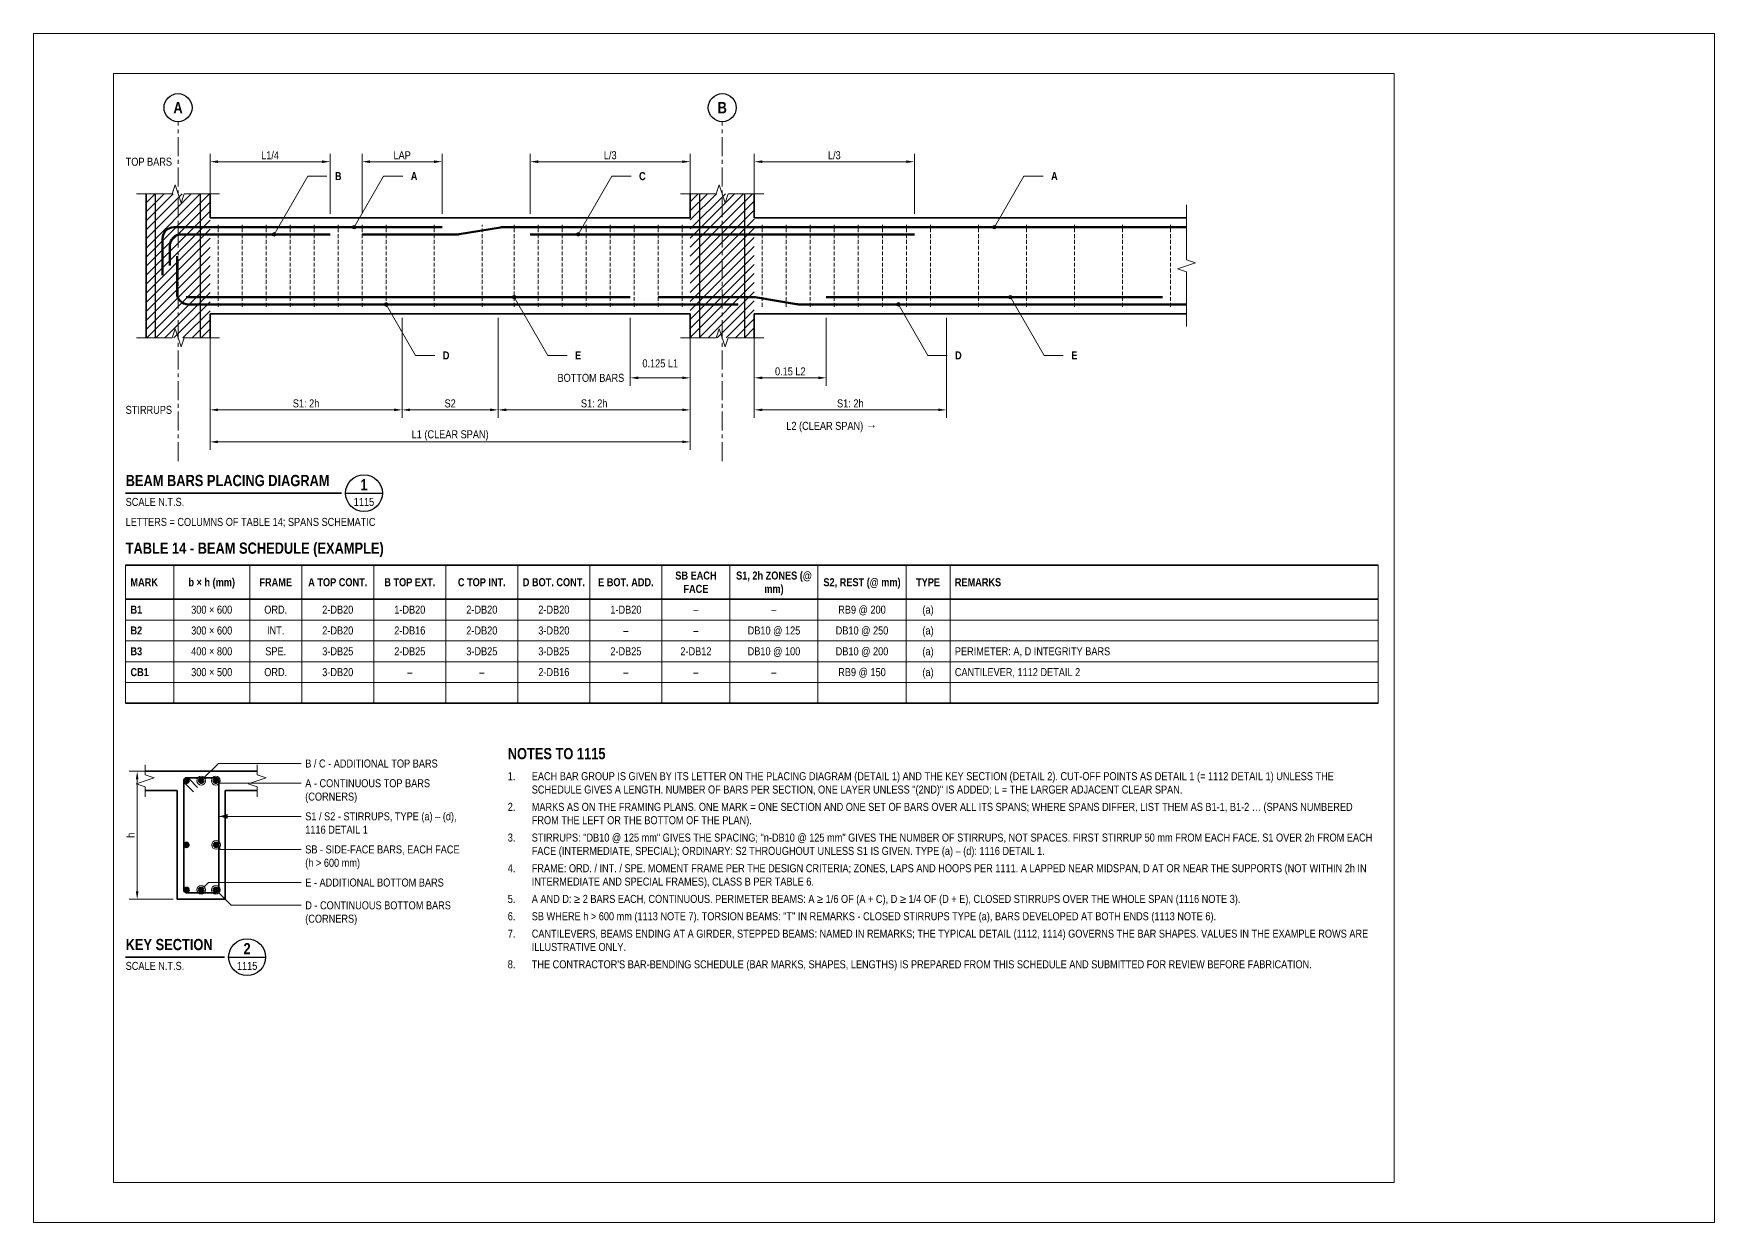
# Model space of a CAD drawing. Header units: millimetres. Extents: x 0 to 68000, y 0 to 7425.
# Drawn here: x 46000 to 56500, y 0 to 7425 of the extents above; entities that cross this region are included whole.
import ezdxf
from ezdxf.enums import TextEntityAlignment as Align

# ---------------------------------------------------------------- set-up
doc = ezdxf.new("R2010")
doc.units = ezdxf.units.MM
doc.header["$LTSCALE"] = 3.75
doc.linetypes.add('CENTER', pattern=[50.8, 31.75, -6.35, 6.35, -6.35])
doc.linetypes.add('HIDDEN', pattern=[9.525, 6.35, -3.175])
for name, color, linetype, lineweight in [('S-ANNO', 3, 'Continuous', 18), ('S-BREAK', 8, 'Continuous', 18), ('S-CENT', 3, 'CENTER', 18), ('S-CONC', 4, 'Continuous', 35), ('S-DET', 7, 'Continuous', 18), ('S-DIMS', 2, 'Continuous', 18), ('S-HATCH', 9, 'Continuous', 13), ('S-REBR', 1, 'Continuous', 50), ('S-REBR-NF', 252, 'Continuous', 25), ('S-REBR-SEC', 30, 'Continuous', 35), ('S-STIR-ELEV', 8, 'HIDDEN', 18), ('S-SYMB', 6, 'Continuous', 25), ('S-TEXT', 7, 'Continuous', 18), ('S-TITLE', 4, 'Continuous', 35), ('S-TTLB', 4, 'Continuous', 35), ('S-TTLB-THIN', 8, 'Continuous', 18)]:
    doc.layers.add(name, color=color, linetype=linetype, lineweight=lineweight)
doc.layers.add('S-SHEET', color=9, linetype='Continuous', lineweight=13, plot=False)
doc.layers.add('S-TB-AREA', color=9, linetype='Continuous', lineweight=13, plot=False)
doc.styles.add('AN', font='ARIALN_0.TTF')
doc.styles.add('ANB', font='ARIALNB_0.TTF')
doc.dimstyles.new('EIT-25', dxfattribs={"dimscale": 25, "dimtxt": 2, "dimasz": 2, "dimexe": 2, "dimexo": 1, "dimgap": 0.6, "dimtad": 1, "dimdec": 0, "dimtxsty": 'AN', "dimcen": 2.5, "dimclrd": 2, "dimclre": 8, "dimclrt": 7, "dimazin": 3, "dimtfac": 1, "dimtmove": 1, "dimatfit": 3, "dimlwd": -1, "dimlwe": -1, "dimarcsym": 0})

# ---------------------------------------------------------------- blocks, each defined once
blk = doc.blocks.new('VT-1115-1', base_point=(23, 173.44))
at = {"layer": 'S-SYMB'}
blk.add_line((77.95, 182.2), (87.15, 182.2), dxfattribs=at)
blk.add_circle((82.55, 182.2), 4.6, dxfattribs=at)
at = {"layer": 'S-TITLE'}
blk.add_line((23, 182.2), (76.95, 182.2), dxfattribs=at)
at = {"layer": 'S-TEXT'}
for s, height, style, p in [('1', 2.8, 'ANB', (82.55, 184.3)), ('1115', 2, 'AN', (82.55, 180))]:
    blk.add_text(s, height=height, dxfattribs=dict(at, style=style)).set_placement(p, align=Align.MIDDLE_CENTER)
at = {"layer": 'S-TEXT', "style": 'AN'}
for s, p in [('SCALE N.T.S.', (23, 181)), ('LETTERS = COLUMNS OF TABLE 14; SPANS SCHEMATIC', (23, 176))]:
    blk.add_text(s, height=2, dxfattribs=at).set_placement(p, align=Align.TOP_LEFT)
at = {"layer": 'S-TITLE', "style": 'ANB'}
blk.add_text('BEAM BARS PLACING DIAGRAM', height=2.8, dxfattribs=at).set_placement((23, 183.1), align=Align.BOTTOM_LEFT)
blk = doc.blocks.new('TBL-1115-1', base_point=(23, 129.67))
at = {"layer": 'S-TTLB'}
for p, q in [((23, 164.2), (336, 164.2)), ((23, 155.67), (336, 155.67)), ((23, 129.67), (336, 129.67))]:
    blk.add_line(p, q, dxfattribs=at)
at = {"layer": 'S-TTLB-THIN'}
for p, q in [((23, 164.2), (23, 129.67)), ((35, 164.2), (35, 129.67)), ((54, 164.2), (54, 129.67)), ((67, 164.2), (67, 129.67)), ((85, 164.2), (85, 129.67)), ((103, 164.2), (103, 129.67)), ((121, 164.2), (121, 129.67)), ((139, 164.2), (139, 129.67)), ((157, 164.2), (157, 129.67)), ((174, 164.2), (174, 129.67)), ((196, 164.2), (196, 129.67)), ((218, 164.2), (218, 129.67)), ((229, 164.2), (229, 129.67)), ((336, 164.2), (336, 129.67)), ((23, 150.47), (336, 150.47)), ((23, 145.27), (336, 145.27)), ((23, 140.07), (336, 140.07)), ((23, 134.87), (336, 134.87))]:
    blk.add_line(p, q, dxfattribs=at)
at = {"layer": 'S-TEXT'}
for s, style, p in [('MARK', 'ANB', (24.2, 159.93)), ('REMARKS', 'ANB', (230.2, 159.93)), ('B1', 'ANB', (24.2, 153.07)), ('B2', 'ANB', (24.2, 147.87)), ('B3', 'ANB', (24.2, 142.67)), ('PERIMETER: A, D INTEGRITY BARS', 'AN', (230.2, 142.67)), ('CB1', 'ANB', (24.2, 137.47)), ('CANTILEVER, 1112 DETAIL 2', 'AN', (230.2, 137.47))]:
    blk.add_text(s, height=2, dxfattribs=dict(at, style=style)).set_placement(p, align=Align.MIDDLE_LEFT)
for s, style, p in [('b × h (mm)', 'ANB', (44.5, 159.93)), ('FRAME', 'ANB', (60.5, 159.93)), ('A TOP CONT.', 'ANB', (76, 159.93)), ('B TOP EXT.', 'ANB', (94, 159.93)), ('C TOP INT.', 'ANB', (112, 159.93)), ('D BOT. CONT.', 'ANB', (130, 159.93)), ('E BOT. ADD.', 'ANB', (148, 159.93)), ('SB EACH', 'ANB', (165.5, 161.6)), ('S1, 2h ZONES (@', 'ANB', (185, 161.6)), ('S2, REST (@ mm)', 'ANB', (207, 159.93)), ('TYPE', 'ANB', (223.5, 159.93)), ('FACE', 'ANB', (165.5, 158.27)), ('mm)', 'ANB', (185, 158.27)), ('300 × 600', 'AN', (44.5, 153.07)), ('ORD.', 'AN', (60.5, 153.07)), ('2-DB20', 'AN', (76, 153.07)), ('1-DB20', 'AN', (94, 153.07)), ('2-DB20', 'AN', (112, 153.07)), ('2-DB20', 'AN', (130, 153.07)), ('1-DB20', 'AN', (148, 153.07)), ('–', 'AN', (165.5, 153.07)), ('–', 'AN', (185, 153.07)), ('RB9 @ 200', 'AN', (207, 153.07)), ('(a)', 'AN', (223.5, 153.07)), ('300 × 600', 'AN', (44.5, 147.87)), ('INT.', 'AN', (60.5, 147.87)), ('2-DB20', 'AN', (76, 147.87)), ('2-DB16', 'AN', (94, 147.87)), ('2-DB20', 'AN', (112, 147.87)), ('3-DB20', 'AN', (130, 147.87)), ('–', 'AN', (148, 147.87)), ('–', 'AN', (165.5, 147.87)), ('DB10 @ 125', 'AN', (185, 147.87)), ('DB10 @ 250', 'AN', (207, 147.87)), ('(a)', 'AN', (223.5, 147.87)), ('400 × 800', 'AN', (44.5, 142.67)), ('SPE.', 'AN', (60.5, 142.67)), ('3-DB25', 'AN', (76, 142.67)), ('2-DB25', 'AN', (94, 142.67)), ('3-DB25', 'AN', (112, 142.67)), ('3-DB25', 'AN', (130, 142.67)), ('2-DB25', 'AN', (148, 142.67)), ('2-DB12', 'AN', (165.5, 142.67)), ('DB10 @ 100', 'AN', (185, 142.67)), ('DB10 @ 200', 'AN', (207, 142.67)), ('(a)', 'AN', (223.5, 142.67)), ('300 × 500', 'AN', (44.5, 137.47)), ('ORD.', 'AN', (60.5, 137.47)), ('3-DB20', 'AN', (76, 137.47)), ('–', 'AN', (94, 137.47)), ('–', 'AN', (112, 137.47)), ('2-DB16', 'AN', (130, 137.47)), ('–', 'AN', (148, 137.47)), ('–', 'AN', (165.5, 137.47)), ('–', 'AN', (185, 137.47)), ('RB9 @ 150', 'AN', (207, 137.47)), ('(a)', 'AN', (223.5, 137.47))]:
    blk.add_text(s, height=2, dxfattribs=dict(at, style=style)).set_placement(p, align=Align.MIDDLE_CENTER)
at = {"layer": 'S-TITLE', "style": 'ANB'}
blk.add_text('TABLE 14 - BEAM SCHEDULE (EXAMPLE)', height=2.8, dxfattribs=at).set_placement((23, 166.2), align=Align.BOTTOM_LEFT)
blk = doc.blocks.new('VT-1115-2', base_point=(23, 61.7))
at = {"layer": 'S-SYMB'}
blk.add_line((48.74, 66.3), (57.94, 66.3), dxfattribs=at)
blk.add_circle((53.34, 66.3), 4.6, dxfattribs=at)
at = {"layer": 'S-TITLE'}
blk.add_line((23, 66.3), (47.74, 66.3), dxfattribs=at)
at = {"layer": 'S-TEXT'}
for s, height, style, p in [('2', 2.8, 'ANB', (53.34, 68.4)), ('1115', 2, 'AN', (53.34, 64.1))]:
    blk.add_text(s, height=height, dxfattribs=dict(at, style=style)).set_placement(p, align=Align.MIDDLE_CENTER)
at = {"layer": 'S-TEXT', "style": 'AN'}
blk.add_text('SCALE N.T.S.', height=2, dxfattribs=at).set_placement((23, 65.1), align=Align.TOP_LEFT)
at = {"layer": 'S-TITLE', "style": 'ANB'}
blk.add_text('KEY SECTION', height=2.8, dxfattribs=at).set_placement((23, 67.2), align=Align.BOTTOM_LEFT)
blk = doc.blocks.new('NOTES-1115-1', base_point=(118.49, 62.87))
at = {"layer": 'S-TEXT', "style": 'AN'}
for s, p in [('1.', (118.49, 109.87)), ('SCHEDULE GIVES A LENGTH. NUMBER OF BARS PER SECTION, ONE LAYER UNLESS "(2ND)" IS ADDED; L = THE LARGER ADJACENT CLEAR SPAN.', (124.49, 106.53)), ('EACH BAR GROUP IS GIVEN BY ITS LETTER ON THE PLACING DIAGRAM (DETAIL 1) AND THE KEY SECTION (DETAIL 2). CUT-OFF POINTS AS DETAIL 1 (= 1112 DETAIL 1) UNLESS THE', (124.49, 109.87)), ('2.', (118.49, 102.2)), ('MARKS AS ON THE FRAMING PLANS. ONE MARK = ONE SECTION AND ONE SET OF BARS OVER ALL ITS SPANS; WHERE SPANS DIFFER, LIST THEM AS B1-1, B1-2 … (SPANS NUMBERED', (124.49, 102.2)), ('FROM THE LEFT OR THE BOTTOM OF THE PLAN).', (124.49, 98.87)), ('3.', (118.49, 94.53)), ('STIRRUPS: "DB10 @ 125 mm" GIVES THE SPACING; "n-DB10 @ 125 mm" GIVES THE NUMBER OF STIRRUPS, NOT SPACES. FIRST STIRRUP 50 mm FROM EACH FACE. S1 OVER 2h FROM EACH', (124.49, 94.53)), ('FACE (INTERMEDIATE, SPECIAL); ORDINARY: S2 THROUGHOUT UNLESS S1 IS GIVEN. TYPE (a) – (d): 1116 DETAIL 1.', (124.49, 91.2)), ('4.', (118.49, 86.87)), ('FRAME: ORD. / INT. / SPE. MOMENT FRAME PER THE DESIGN CRITERIA; ZONES, LAPS AND HOOPS PER 1111. A LAPPED NEAR MIDSPAN, D AT OR NEAR THE SUPPORTS (NOT WITHIN 2h IN', (124.49, 86.87)), ('INTERMEDIATE AND SPECIAL FRAMES), CLASS B PER TABLE 6.', (124.49, 83.53)), ('5.', (118.49, 79.2)), ('A AND D: ≥ 2 BARS EACH, CONTINUOUS. PERIMETER BEAMS: A ≥ 1/6 OF (A + C), D ≥ 1/4 OF (D + E), CLOSED STIRRUPS OVER THE WHOLE SPAN (1116 NOTE 3).', (124.49, 79.2)), ('6.', (118.49, 74.87)), ('SB WHERE h > 600 mm (1113 NOTE 7). TORSION BEAMS: "T" IN REMARKS - CLOSED STIRRUPS TYPE (a), BARS DEVELOPED AT BOTH ENDS (1113 NOTE 6).', (124.49, 74.87)), ('7.', (118.49, 70.53)), ('CANTILEVERS, BEAMS ENDING AT A GIRDER, STEPPED BEAMS: NAMED IN REMARKS; THE TYPICAL DETAIL (1112, 1114) GOVERNS THE BAR SHAPES. VALUES IN THE EXAMPLE ROWS ARE', (124.49, 70.53)), ('ILLUSTRATIVE ONLY.', (124.49, 67.2)), ('8.', (118.49, 62.87)), ("THE CONTRACTOR'S BAR-BENDING SCHEDULE (BAR MARKS, SHAPES, LENGTHS) IS PREPARED FROM THIS SCHEDULE AND SUBMITTED FOR REVIEW BEFORE FABRICATION.", (124.49, 62.87))]:
    blk.add_text(s, height=2, dxfattribs=at).set_placement(p, align=Align.BOTTOM_LEFT)
at = {"layer": 'S-TITLE', "style": 'ANB'}
blk.add_text('NOTES TO 1115', height=2.8, dxfattribs=at).set_placement((118.49, 114.87), align=Align.BOTTOM_LEFT)
blk = doc.blocks.new('DET-1115-1', base_point=(-527.1, -80920))
at = {"layer": 'S-ANNO'}
h = blk.add_hatch(color=256, dxfattribs=at)
h.dxf.hatch_style = 1
edge = h.paths.add_edge_path()
edge.add_arc((900, -79459), 11.2, 0, 360)
h = blk.add_hatch(color=256, dxfattribs=at)
h.dxf.hatch_style = 1
edge = h.paths.add_edge_path()
edge.add_arc((4900, -79459), 11.2, 0, 360)
h = blk.add_hatch(color=256, dxfattribs=at)
h.dxf.hatch_style = 1
edge = h.paths.add_edge_path()
edge.add_arc((400, -79504), 11.2, 0, 360)
h = blk.add_hatch(color=256, dxfattribs=at)
h.dxf.hatch_style = 1
edge = h.paths.add_edge_path()
edge.add_arc((2300, -79504), 11.2, 0, 360)
h = blk.add_hatch(color=256, dxfattribs=at)
h.dxf.hatch_style = 1
edge = h.paths.add_edge_path()
edge.add_arc((1900, -79896), 11.2, 0, 360)
h = blk.add_hatch(color=256, dxfattribs=at)
h.dxf.hatch_style = 1
edge = h.paths.add_edge_path()
edge.add_arc((5000, -79896), 11.2, 0, 360)
h = blk.add_hatch(color=256, dxfattribs=at)
h.dxf.hatch_style = 1
edge = h.paths.add_edge_path()
edge.add_arc((1100, -79941), 11.2, 0, 360)
h = blk.add_hatch(color=256, dxfattribs=at)
h.dxf.hatch_style = 1
edge = h.paths.add_edge_path()
edge.add_arc((4300, -79941), 11.2, 0, 360)
at = {"layer": 'S-HATCH'}
h = blk.add_hatch(dxfattribs=at)
h.set_pattern_fill('ANSI31', color=256, scale=12.59843)
h.paths.add_polyline_path([(-400, -80150), (0, -80150), (0, -79250), (-400, -79250)])
h = blk.add_hatch(dxfattribs=at)
h.set_pattern_fill('ANSI31', color=256, scale=12.59843)
h.paths.add_polyline_path([(3000, -80150), (3400, -80150), (3400, -79250), (3000, -79250)])
at = {"layer": 'S-ANNO'}
for p, q in [((400, -79504), (610.2, -79140)), ((610.2, -79140), (730.2, -79140)), ((900, -79459), (1084.2, -79140)), ((1084.2, -79140), (1204.2, -79140)), ((2300, -79504), (2510.2, -79140)), ((2510.2, -79140), (2630.2, -79140)), ((4900, -79459), (5084.2, -79140)), ((5084.2, -79140), (5204.2, -79140)), ((1900, -79896), (2110.2, -80260)), ((5000, -79896), (5210.2, -80260)), ((1100, -79941), (1284.2, -80260)), ((4300, -79941), (4484.2, -80260)), ((1284.2, -80260), (1404.2, -80260)), ((2110.2, -80260), (2230.2, -80260)), ((4484.2, -80260), (4604.2, -80260)), ((5210.2, -80260), (5330.2, -80260))]:
    blk.add_line(p, q, dxfattribs=at)
for centre in [(900, -79459), (4900, -79459), (400, -79504), (2300, -79504), (1900, -79896), (5000, -79896), (1100, -79941), (4300, -79941)]:
    blk.add_circle(centre, 11.2, dxfattribs=at)
at = {"layer": 'S-BREAK', "flags": 128}
for points in [[(-460, -79250), (-237.5, -79250), (-218.8, -79193.8), (-181.2, -79306.2), (-162.5, -79250), (60, -79250)], [(2940, -79250), (3162.5, -79250), (3181.2, -79193.8), (3218.8, -79306.2), (3237.5, -79250), (3460, -79250)], [(6100, -80080), (6100, -79737.5), (6043.8, -79718.8), (6156.2, -79681.2), (6100, -79662.5), (6100, -79320)], [(-460, -80150), (-237.5, -80150), (-218.8, -80093.8), (-181.2, -80206.2), (-162.5, -80150), (60, -80150)], [(2940, -80150), (3162.5, -80150), (3181.2, -80093.8), (3218.8, -80206.2), (3237.5, -80150), (3460, -80150)]]:
    blk.add_lwpolyline(points, dxfattribs=at)
at = {"layer": 'S-CENT'}
for p, q in [((-200, -80920), (-200, -78800)), ((3200, -80920), (3200, -78800))]:
    blk.add_line(p, q, dxfattribs=at)
at = {"layer": 'S-CONC'}
for p, q in [((-400, -80150), (-400, -79250)), ((0, -79400), (0, -79250)), ((3000, -79400), (3000, -79250)), ((3400, -79400), (3400, -79250)), ((0, -79400), (3000, -79400)), ((3400, -79400), (6100, -79400)), ((0, -80150), (0, -80000)), ((0, -80000), (3000, -80000)), ((3000, -80150), (3000, -80000)), ((3400, -80150), (3400, -80000)), ((3400, -80000), (6100, -80000))]:
    blk.add_line(p, q, dxfattribs=at)
at = {"layer": 'S-REBR', "flags": 128}
for points in [[(-296, -79759), (-296, -79529, -0.4142136), (-226, -79459), (1450, -79459)], [(950, -79504), (1544.2, -79504, 0.0413106), (1555.7, -79503), (1814.3, -79460, -0.0413106), (1825.8, -79459), (6100, -79459)], [(-251, -79699), (-251, -79574, -0.4142136), (-181, -79504), (750, -79504)], [(-206, -79641), (-206, -79871, 0.4142136), (-136, -79941), (3300, -79941)], [(2800, -79896), (3394.2, -79896, -0.0413106), (3405.7, -79897), (3664.3, -79940, 0.0413106), (3675.8, -79941), (6100, -79941)]]:
    blk.add_lwpolyline(points, format="xyb", dxfattribs=at)
for points in [[(2000, -79504), (4400, -79504)], [(-150, -79896), (2625, -79896)], [(3850, -79896), (5950, -79896)]]:
    blk.add_lwpolyline(points, dxfattribs=at)
at = {"layer": 'S-REBR-NF', "flags": 128}
for points in [[(-341, -80150), (-341, -79250)], [(-59, -80150), (-59, -79250)], [(3059, -80150), (3059, -79250)], [(3341, -80150), (3341, -79250)]]:
    blk.add_lwpolyline(points, dxfattribs=at)
at = {"layer": 'S-STIR-ELEV'}
for p, q in [((50, -79955.5), (50, -79444.5)), ((200, -79955.5), (200, -79444.5)), ((350, -79955.5), (350, -79444.5)), ((500, -79955.5), (500, -79444.5)), ((650, -79955.5), (650, -79444.5)), ((800, -79955.5), (800, -79444.5)), ((950, -79955.5), (950, -79444.5)), ((1100, -79955.5), (1100, -79444.5)), ((1400, -79955.5), (1400, -79444.5)), ((1700, -79955.5), (1700, -79444.5)), ((1900, -79955.5), (1900, -79444.5)), ((2050, -79955.5), (2050, -79444.5)), ((2200, -79955.5), (2200, -79444.5)), ((2350, -79955.5), (2350, -79444.5)), ((2500, -79955.5), (2500, -79444.5)), ((2650, -79955.5), (2650, -79444.5)), ((2800, -79955.5), (2800, -79444.5)), ((2950, -79955.5), (2950, -79444.5)), ((3450, -79955.5), (3450, -79444.5)), ((3600, -79955.5), (3600, -79444.5)), ((3750, -79955.5), (3750, -79444.5)), ((3900, -79955.5), (3900, -79444.5)), ((4050, -79955.5), (4050, -79444.5)), ((4200, -79955.5), (4200, -79444.5)), ((4350, -79955.5), (4350, -79444.5)), ((4500, -79955.5), (4500, -79444.5)), ((4800, -79955.5), (4800, -79444.5)), ((5100, -79955.5), (5100, -79444.5)), ((5400, -79955.5), (5400, -79444.5)), ((5700, -79955.5), (5700, -79444.5)), ((6000, -79955.5), (6000, -79444.5))]:
    blk.add_line(p, q, dxfattribs=at)
at = {"layer": 'S-SYMB'}
for centre in [(-200, -78712.5), (3200, -78712.5)]:
    blk.add_circle(centre, 87.5, dxfattribs=at)
at = {"layer": 'S-TEXT', "style": 'ANB'}
for s, p in [('A', (-200, -78712.5)), ('B', (3200, -78712.5))]:
    blk.add_text(s, height=70, dxfattribs=at).set_placement(p, align=Align.MIDDLE_CENTER)
at = {"layer": 'S-TEXT', "style": 'AN'}
for s, p in [('TOP BARS', (-237.5, -79050)), ('BOTTOM BARS', (2587.5, -80400)), ('STIRRUPS', (-237.5, -80600))]:
    blk.add_text(s, height=50, dxfattribs=at).set_placement(p, align=Align.MIDDLE_RIGHT)
at = {"layer": 'S-TEXT', "style": 'ANB'}
for s, p in [('B', (780.2, -79140)), ('A', (1254.2, -79140)), ('C', (2680.2, -79140)), ('A', (5254.2, -79140)), ('D', (1454.2, -80260)), ('E', (2280.2, -80260)), ('D', (4654.2, -80260)), ('E', (5380.2, -80260))]:
    blk.add_text(s, height=50, dxfattribs=at).set_placement(p, align=Align.MIDDLE_LEFT)
at = {"layer": 'S-TEXT', "style": 'AN'}
blk.add_text('L2 (CLEAR SPAN) →', height=50, dxfattribs=at).set_placement((3600, -80740), align=Align.BOTTOM_LEFT)
at = {"layer": 'S-DIMS'}
for base, p1, p2, text in [((0, -79050), (0, -79400), (750, -79400), 'L1/4'), ((950, -79050), (950, -79400), (1450, -79400), 'LAP'), ((2000, -79050), (2000, -79400), (3000, -79400), 'L/3'), ((3400, -79050), (3400, -79400), (4400, -79400), 'L/3'), ((0, -80600), (0, -80000), (1200, -80000), 'S1: 2h'), ((0, -80800), (0, -80000), (3000, -80000), 'L1 (CLEAR SPAN)'), ((1200, -80600), (1200, -80000), (1800, -80000), 'S2'), ((1800, -80600), (1800, -80000), (3000, -80000), 'S1: 2h'), ((2625, -80400), (2625, -80000), (3000, -80000), '0.125 L1'), ((3400, -80400), (3400, -80000), (3850, -80000), '0.15 L2'), ((3400, -80600), (3400, -80000), (4600, -80000), 'S1: 2h')]:
    blk.add_linear_dim(base=base, p1=p1, p2=p2, text=text, dimstyle='EIT-25', dxfattribs=at).render()
blk = doc.blocks.new('DET-1115-2', base_point=(19678.1, -80160.8))
at = {"layer": 'S-REBR'}
h = blk.add_hatch(color=256, dxfattribs=at)
h.dxf.hatch_style = 1
edge = h.paths.add_edge_path()
edge.add_arc((20059, -79259), 13.8, 0, 360)
h = blk.add_hatch(color=256, dxfattribs=at)
h.dxf.hatch_style = 1
edge = h.paths.add_edge_path()
edge.add_arc((20150, -79259), 13.8, 0, 360)
h = blk.add_hatch(color=256, dxfattribs=at)
h.dxf.hatch_style = 1
edge = h.paths.add_edge_path()
edge.add_arc((20241, -79259), 13.8, 0, 360)
h = blk.add_hatch(color=256, dxfattribs=at)
h.dxf.hatch_style = 1
edge = h.paths.add_edge_path()
edge.add_arc((20057, -79660), 13.8, 0, 360)
h = blk.add_hatch(color=256, dxfattribs=at)
h.dxf.hatch_style = 1
edge = h.paths.add_edge_path()
edge.add_arc((20243, -79660), 13.8, 0, 360)
h = blk.add_hatch(color=256, dxfattribs=at)
h.dxf.hatch_style = 1
edge = h.paths.add_edge_path()
edge.add_arc((20059, -79941), 13.8, 0, 360)
h = blk.add_hatch(color=256, dxfattribs=at)
h.dxf.hatch_style = 1
edge = h.paths.add_edge_path()
edge.add_arc((20150, -79941), 13.8, 0, 360)
h = blk.add_hatch(color=256, dxfattribs=at)
h.dxf.hatch_style = 1
edge = h.paths.add_edge_path()
edge.add_arc((20241, -79941), 13.8, 0, 360)
at = {"layer": 'S-ANNO', "flags": 128}
for points in [[(20169.4, -79239.6), (20257.3, -79151.7), (20700, -79151.7), (20775, -79151.7)], [(20260.4, -79278.4), (20257, -79275), (20700, -79275), (20775, -79275)], [(20265.2, -79481.7), (20700, -79481.7), (20775, -79481.7)], [(20262.4, -79679.4), (20271.3, -79688.3), (20700, -79688.3), (20775, -79688.3)], [(20169.4, -79921.6), (20196, -79895), (20700, -79895), (20775, -79895)], [(20260.4, -79960.4), (20337.5, -80037.5), (20700, -80037.5), (20775, -80037.5)]]:
    blk.add_lwpolyline(points, dxfattribs=at)
at = {"layer": 'S-ANNO'}
for centre in [(20150, -79259), (20241, -79259), (20243, -79660), (20150, -79941), (20241, -79941)]:
    blk.add_circle(centre, 27.5, dxfattribs=at)
blk.add_solid([(20265.2, -79481.7), (20315.2, -79496.7), (20315.2, -79466.7)], dxfattribs=at)
at = {"layer": 'S-BREAK', "flags": 128}
for points in [[(19800, -79360), (19800, -79297.5), (19743.8, -79278.8), (19856.2, -79241.2), (19800, -79222.5), (19800, -79160)], [(20500, -79360), (20500, -79297.5), (20443.8, -79278.8), (20556.2, -79241.2), (20500, -79222.5), (20500, -79160)]]:
    blk.add_lwpolyline(points, dxfattribs=at)
at = {"layer": 'S-CONC'}
for p, q in [((19800, -79200), (20500, -79200)), ((19800, -79320), (20000, -79320)), ((20300, -79320), (20500, -79320))]:
    blk.add_line(p, q, dxfattribs=at)
at = {"layer": 'S-CONC', "flags": 128}
blk.add_lwpolyline([(20000, -79320), (20000, -80000), (20300, -80000), (20300, -79320)], dxfattribs=at)
at = {"layer": 'S-REBR'}
for centre in [(20059, -79259), (20150, -79259), (20241, -79259), (20057, -79660), (20243, -79660), (20059, -79941), (20150, -79941), (20241, -79941)]:
    blk.add_circle(centre, 13.8, dxfattribs=at)
at = {"layer": 'S-REBR-SEC', "flags": 128}
blk.add_lwpolyline([(20127.8, -79302), (20071.9, -79246.1, 0.6681786), (20040.8, -79259), (20040.8, -79941, 0.4142136), (20059, -79959.2), (20241, -79959.2, 0.4142136), (20259.2, -79941), (20259.2, -79259, 0.4142136), (20241, -79240.8), (20059, -79240.8, 0.6681786), (20046.1, -79271.9), (20102, -79327.8)], format="xyb", dxfattribs=at)
at = {"layer": 'S-TEXT', "char_height": 50, "attachment_point": 1, "style": 'AN'}
for s, insert, width in [('B / C - ADDITIONAL TOP BARS', (20800, -79126.7), 873.089), ('A - CONTINUOUS TOP BARS\\P(CORNERS)', (20800, -79250), 823.324), ('S1 / S2 - STIRRUPS, TYPE (a) – (d),\\P1116 DETAIL 1', (20800, -79456.7), 995.641), ('SB - SIDE-FACE BARS, EACH FACE\\P(h > 600 mm)', (20800, -79663.3), 1015.291), ('E - ADDITIONAL BOTTOM BARS', (20800, -79870), 912.781), ('D - CONTINUOUS BOTTOM BARS\\P(CORNERS)', (20800, -80012.5), 958.964)]:
    blk.add_mtext(s, dxfattribs=dict(at, insert=insert, width=width))
at = {"layer": 'S-DIMS'}
blk.add_linear_dim(base=(19750, -80000), p1=(20000, -80000), p2=(20000, -79200), angle=90, text='h', dimstyle='EIT-25', dxfattribs=at).render()

msp = doc.modelspace()

# ---------------------------------------------------------------- linework, layer by layer
at = {"layer": 'S-SHEET', "flags": 128}
msp.add_lwpolyline([(46000, 0), (56500, 0), (56500, 7425), (46000, 7425)], close=True, dxfattribs=at)
at = {"layer": 'S-TB-AREA', "flags": 128}
msp.add_lwpolyline([(46500, 250), (54500, 250), (54500, 7175), (46500, 7175)], close=True, dxfattribs=at)

# ---------------------------------------------------------------- block references
at = {"layer": 'S-DET', "zscale": 25}
for name, p in [('DET-1115-1', (46575, 4755)), ('DET-1115-2', (46575, 1857))]:
    msp.add_blockref(name, p, dxfattribs=at)
at = {"layer": 'S-TEXT', "xscale": 25, "yscale": 25, "zscale": 25}
for name, p in [('VT-1115-1', (46575, 4336)), ('TBL-1115-1', (46575, 3242)), ('NOTES-1115-1', (48962, 1572)), ('VT-1115-2', (46575, 1542))]:
    msp.add_blockref(name, p, dxfattribs=at)

doc.saveas('drawing.dxf')
